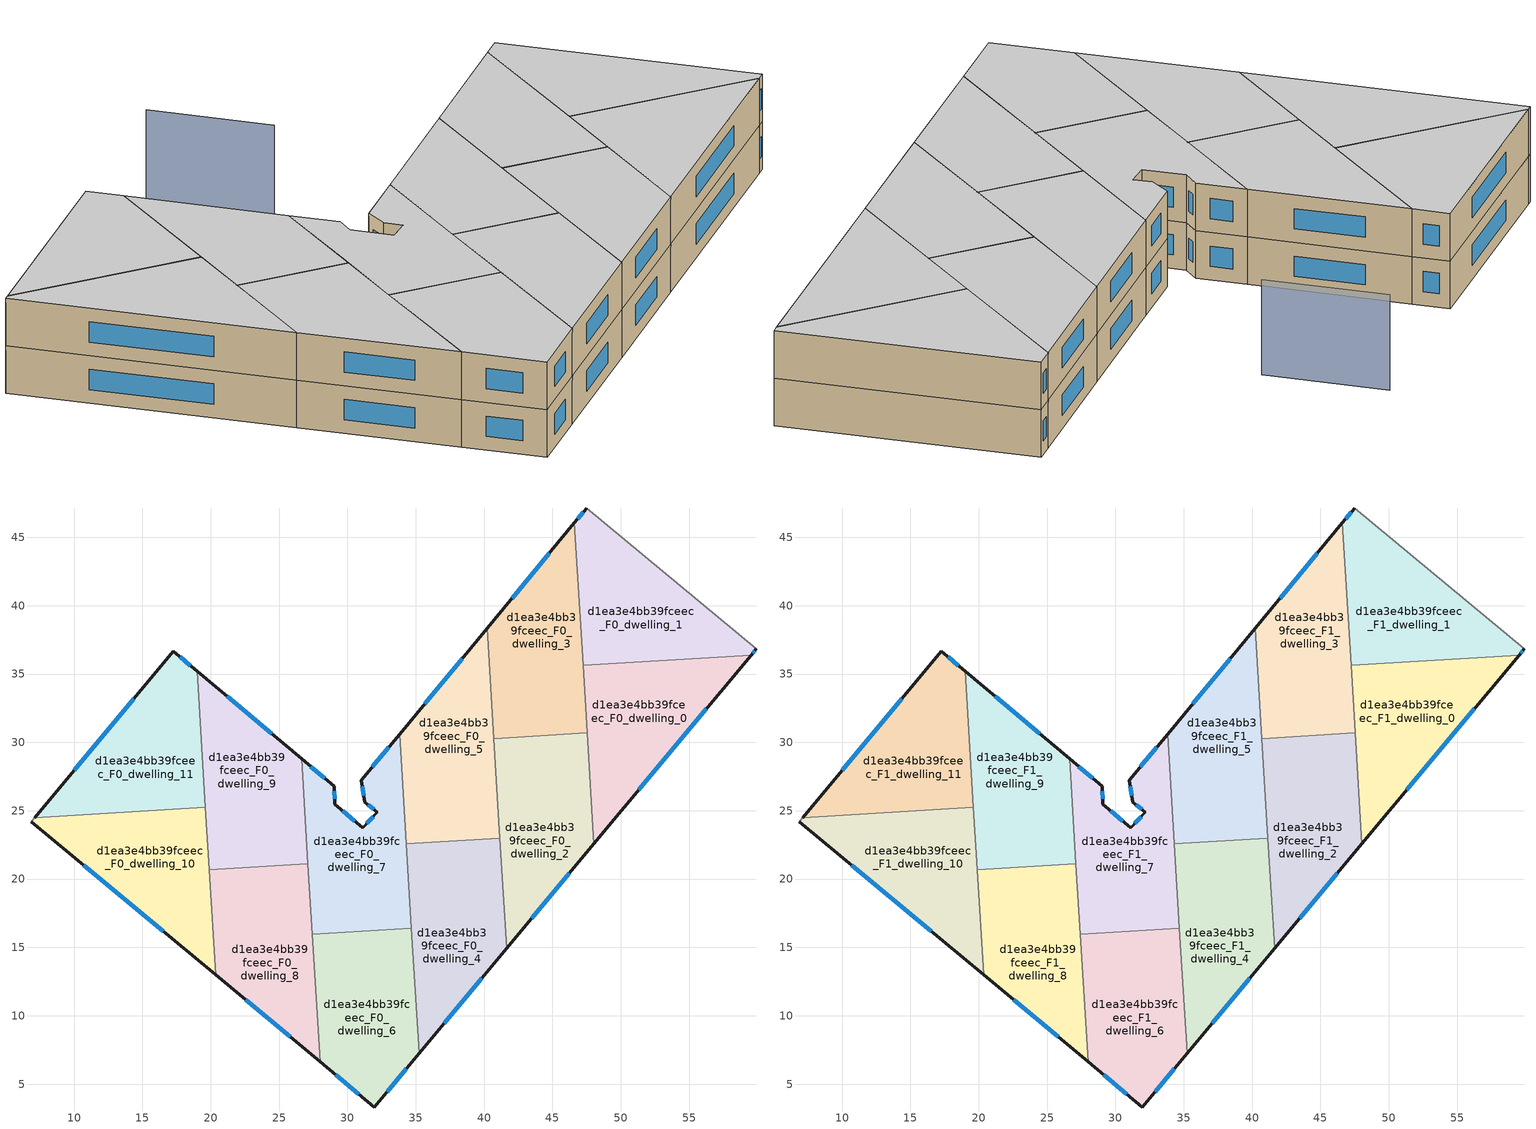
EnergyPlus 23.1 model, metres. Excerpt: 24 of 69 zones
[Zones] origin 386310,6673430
d1ea3e4bb39fceec_F0_dwelling_0
 floor ground (EU_floor_Construction): 59.53,36.39 48.04,22.6 47.25,35.64 z0
 wall outside (EU_wall_Construction): 48.04,22.6 59.53,36.39 z0:3
 wall to d1ea3e4bb39fceec_F0_dwelling_1 (EU_wall_Construction): 59.53,36.39 47.25,35.64 z0:3
 wall to d1ea3e4bb39fceec_F0_dwelling_2 (EU_wall_Construction): 47.55,30.69 48.04,22.6 z0:3
 wall to d1ea3e4bb39fceec_F0_dwelling_3 (EU_wall_Construction): 47.25,35.64 47.55,30.69 z0:3
 window (EU_Window_Construction): 51.32,26.54 56.25,32.45 z0.86:2.14
d1ea3e4bb39fceec_F0_dwelling_1
 floor ground (EU_floor_Construction): 59.91,36.84 59.53,36.39 47.25,35.64 46.61,46.06 47.52,47.15 z0
 wall outside (EU_wall_Construction): 47.52,47.15 46.61,46.06 / 59.53,36.39 59.91,36.84 z0:3
 wall adiabatic (EU_wall_Construction): 59.91,36.84 47.52,47.15 z0:3
 wall to d1ea3e4bb39fceec_F0_dwelling_3 (EU_wall_Construction): 46.61,46.06 47.25,35.64 z0:3
 window (EU_Window_Construction): 47.26,46.84 46.87,46.37 / 59.64,36.52 59.8,36.71 z0.86:2.14
d1ea3e4bb39fceec_F0_dwelling_10
 floor ground (EU_floor_Construction): 19.62,25.27 20.36,12.99 6.87,24.21 7.12,24.51 z0
 wall outside (EU_wall_Construction): 6.87,24.21 20.36,12.99 z0:3
 wall adiabatic (EU_wall_Construction): 7.12,24.51 6.87,24.21 z0:3
 wall to d1ea3e4bb39fceec_F0_dwelling_11 (EU_wall_Construction): 19.62,25.27 7.12,24.51 z0:3
 wall to d1ea3e4bb39fceec_F0_dwelling_8 (EU_wall_Construction): 20.36,12.99 19.9,20.69 z0:3
 wall to d1ea3e4bb39fceec_F0_dwelling_9 (EU_wall_Construction): 19.9,20.69 19.62,25.27 z0:3
 window (EU_Window_Construction): 10.73,21 16.51,16.19 z0.86:2.14
d1ea3e4bb39fceec_F0_dwelling_11
 floor ground (EU_floor_Construction): 19.01,35.2 19.62,25.27 7.12,24.51 17.26,36.67 z0
 wall outside (EU_wall_Construction): 19.01,35.2 17.26,36.67 7.12,24.51 z0:3
 wall to d1ea3e4bb39fceec_F0_dwelling_9 (EU_wall_Construction): 19.62,25.27 19.01,35.2 z0:3
 window (EU_Window_Construction): 14.36,33.19 10.02,27.98 / 18.51,35.62 17.76,36.25 z0.86:2.14
d1ea3e4bb39fceec_F0_dwelling_2
 floor ground (EU_floor_Construction): 47.55,30.69 48.04,22.6 41.65,14.93 40.71,30.28 z0
 wall outside (EU_wall_Construction): 41.65,14.93 48.04,22.6 z0:3
 wall to d1ea3e4bb39fceec_F0_dwelling_3 (EU_wall_Construction): 47.55,30.69 40.71,30.28 z0:3
 wall to d1ea3e4bb39fceec_F0_dwelling_4 (EU_wall_Construction): 41.16,22.99 41.65,14.93 z0:3
 wall to d1ea3e4bb39fceec_F0_dwelling_5 (EU_wall_Construction): 40.71,30.27 41.16,22.99 z0:3
 window (EU_Window_Construction): 43.47,17.12 46.21,20.41 z0.86:2.14
d1ea3e4bb39fceec_F0_dwelling_3
 floor ground (EU_floor_Construction): 46.61,46.06 47.55,30.69 40.71,30.28 40.22,38.34 z0
 wall outside (EU_wall_Construction): 46.61,46.06 40.22,38.34 z0:3
 wall to d1ea3e4bb39fceec_F0_dwelling_5 (EU_wall_Construction): 40.22,38.34 40.71,30.28 z0:3
 window (EU_Window_Construction): 44.78,43.85 42.05,40.55 z0.86:2.14
d1ea3e4bb39fceec_F0_dwelling_4
 floor ground (EU_floor_Construction): 41.16,22.99 41.65,14.93 35.24,7.25 34.31,22.57 z0
 wall outside (EU_wall_Construction): 35.24,7.25 41.65,14.93 z0:3
 wall to d1ea3e4bb39fceec_F0_dwelling_5 (EU_wall_Construction): 41.16,22.99 34.31,22.57 z0:3
 wall to d1ea3e4bb39fceec_F0_dwelling_6 (EU_wall_Construction): 34.68,16.39 35.24,7.25 z0:3
 wall to d1ea3e4bb39fceec_F0_dwelling_7 (EU_wall_Construction): 34.31,22.57 34.68,16.39 z0:3
 window (EU_Window_Construction): 37.07,9.44 39.82,12.73 z0.86:2.14
d1ea3e4bb39fceec_F0_dwelling_5
 floor ground (EU_floor_Construction): 40.22,38.34 41.16,22.99 34.31,22.57 33.82,30.61 z0
 wall outside (EU_wall_Construction): 40.22,38.34 33.82,30.61 z0:3
 wall to d1ea3e4bb39fceec_F0_dwelling_7 (EU_wall_Construction): 33.82,30.61 34.31,22.57 z0:3
 window (EU_Window_Construction): 38.39,36.13 35.65,32.82 z0.86:2.14
d1ea3e4bb39fceec_F0_dwelling_6
 floor ground (EU_floor_Construction): 34.68,16.39 35.24,7.25 31.97,3.33 28,6.63 27.43,15.95 z0
 wall outside (EU_wall_Construction): 28,6.63 31.97,3.33 35.24,7.25 z0:3
 wall to d1ea3e4bb39fceec_F0_dwelling_7 (EU_wall_Construction): 34.68,16.39 27.43,15.95 z0:3
 wall to d1ea3e4bb39fceec_F0_dwelling_8 (EU_wall_Construction): 27.43,15.95 28,6.63 z0:3
 window (EU_Window_Construction): 32.91,4.45 34.31,6.13 / 29.13,5.69 30.84,4.27 z0.86:2.14
d1ea3e4bb39fceec_F0_dwelling_7
 floor ground (EU_floor_Construction): 33.82,30.61 34.68,16.39 27.43,15.95 26.65,28.8 29.03,26.8 29.08,25.49 31.12,23.75 32.17,24.89 31.27,25.63 31.03,27.24 z0
 wall outside (EU_wall_Construction): 33.82,30.61 31.03,27.24 31.27,25.63 32.17,24.89 31.12,23.75 29.08,25.49 29.03,26.8 26.65,28.8 z0:3
 wall to d1ea3e4bb39fceec_F0_dwelling_9 (EU_wall_Construction): 26.65,28.8 27.11,21.12 z0:3
 wall to d1ea3e4bb39fceec_F0_dwelling_8 (EU_wall_Construction): 27.12,21.12 27.43,15.95 z0:3
 window (EU_Window_Construction): 31.1,26.78 31.2,26.09 / 33.02,29.65 31.83,28.2 / 28.35,27.37 27.33,28.23 / 29.07,25.86 29.05,26.42 / 30.54,24.24 29.66,24.99 / 31.87,24.57 31.42,24.07 / 31.53,25.42 31.92,25.11 z0.86:2.14
d1ea3e4bb39fceec_F0_dwelling_8
 floor ground (EU_floor_Construction): 27.11,21.12 28,6.63 20.36,12.99 19.9,20.68 z0
 wall outside (EU_wall_Construction): 20.36,12.99 28,6.63 z0:3
 wall to d1ea3e4bb39fceec_F0_dwelling_9 (EU_wall_Construction): 27.11,21.12 19.9,20.68 z0:3
 window (EU_Window_Construction): 22.55,11.17 25.82,8.45 z0.86:2.14
d1ea3e4bb39fceec_F0_dwelling_9
 floor ground (EU_floor_Construction): 26.65,28.8 27.11,21.12 19.9,20.68 19.01,35.2 z0
 wall outside (EU_wall_Construction): 26.65,28.8 19.01,35.2 z0:3
 window (EU_Window_Construction): 24.47,30.63 21.19,33.37 z0.86:2.14
d1ea3e4bb39fceec_F1_dwelling_0
 floor to d1ea3e4bb39fceec_F0_dwelling_0 (EU_floor_Construction): 59.53,36.39 48.04,22.6 47.25,35.64 z3
 wall outside (EU_wall_Construction): 48.04,22.6 59.53,36.39 z3:6
 wall to d1ea3e4bb39fceec_F1_dwelling_1 (EU_wall_Construction): 59.53,36.39 47.25,35.64 z3:6
 wall to d1ea3e4bb39fceec_F1_dwelling_2 (EU_wall_Construction): 47.55,30.69 48.04,22.6 z3:6
 wall to d1ea3e4bb39fceec_F1_dwelling_3 (EU_wall_Construction): 47.25,35.64 47.55,30.69 z3:6
 window (EU_Window_Construction): 51.32,26.54 56.25,32.45 z3.86:5.14
 ceiling to d1ea3e4bb39fceec_F2_dwelling_0 (EU_floor_Construction): 48.04,22.6 59.53,36.39 47.25,35.64 z6
d1ea3e4bb39fceec_F1_dwelling_1
 floor to d1ea3e4bb39fceec_F0_dwelling_1 (EU_floor_Construction): 59.91,36.84 59.53,36.39 47.25,35.64 46.61,46.06 47.52,47.15 z3
 wall outside (EU_wall_Construction): 47.52,47.15 46.61,46.06 / 59.53,36.39 59.91,36.84 z3:6
 wall adiabatic (EU_wall_Construction): 59.91,36.84 47.52,47.15 z3:6
 wall to d1ea3e4bb39fceec_F1_dwelling_3 (EU_wall_Construction): 46.61,46.06 47.25,35.64 z3:6
 window (EU_Window_Construction): 47.26,46.84 46.87,46.37 / 59.64,36.52 59.8,36.71 z3.86:5.14
 ceiling to d1ea3e4bb39fceec_F2_dwelling_1 (EU_floor_Construction): 59.53,36.39 59.91,36.84 47.52,47.15 46.61,46.06 47.25,35.64 z6
d1ea3e4bb39fceec_F1_dwelling_10
 floor to d1ea3e4bb39fceec_F0_dwelling_10 (EU_floor_Construction): 19.62,25.27 20.36,12.99 6.87,24.21 7.12,24.51 z3
 wall outside (EU_wall_Construction): 6.87,24.21 20.36,12.99 z3:6
 wall adiabatic (EU_wall_Construction): 7.12,24.51 6.87,24.21 z3:6
 wall to d1ea3e4bb39fceec_F1_dwelling_11 (EU_wall_Construction): 19.62,25.27 7.12,24.51 z3:6
 wall to d1ea3e4bb39fceec_F1_dwelling_8 (EU_wall_Construction): 20.36,12.99 19.9,20.69 z3:6
 wall to d1ea3e4bb39fceec_F1_dwelling_9 (EU_wall_Construction): 19.9,20.69 19.62,25.27 z3:6
 window (EU_Window_Construction): 10.73,21 16.51,16.19 z3.86:5.14
 ceiling to d1ea3e4bb39fceec_F2_dwelling_10 (EU_floor_Construction): 20.36,12.99 19.62,25.27 7.12,24.51 6.87,24.21 z6
d1ea3e4bb39fceec_F1_dwelling_11
 floor to d1ea3e4bb39fceec_F0_dwelling_11 (EU_floor_Construction): 19.01,35.2 19.62,25.27 7.12,24.51 17.26,36.67 z3
 wall outside (EU_wall_Construction): 19.01,35.2 17.26,36.67 7.12,24.51 z3:6
 wall to d1ea3e4bb39fceec_F1_dwelling_9 (EU_wall_Construction): 19.62,25.27 19.01,35.2 z3:6
 window (EU_Window_Construction): 14.36,33.19 10.02,27.98 / 18.51,35.62 17.76,36.25 z3.86:5.14
 ceiling to d1ea3e4bb39fceec_F2_dwelling_11 (EU_floor_Construction): 19.62,25.27 19.01,35.2 17.26,36.67 7.12,24.51 z6
d1ea3e4bb39fceec_F1_dwelling_2
 floor to d1ea3e4bb39fceec_F0_dwelling_2 (EU_floor_Construction): 47.55,30.69 48.04,22.6 41.65,14.93 40.71,30.28 z3
 wall outside (EU_wall_Construction): 41.65,14.93 48.04,22.6 z3:6
 wall to d1ea3e4bb39fceec_F1_dwelling_3 (EU_wall_Construction): 47.55,30.69 40.71,30.28 z3:6
 wall to d1ea3e4bb39fceec_F1_dwelling_4 (EU_wall_Construction): 41.16,22.99 41.65,14.93 z3:6
 wall to d1ea3e4bb39fceec_F1_dwelling_5 (EU_wall_Construction): 40.71,30.27 41.16,22.99 z3:6
 window (EU_Window_Construction): 43.47,17.12 46.21,20.41 z3.86:5.14
 ceiling to d1ea3e4bb39fceec_F2_dwelling_2 (EU_floor_Construction): 41.65,14.93 48.04,22.6 47.55,30.69 40.71,30.28 z6
d1ea3e4bb39fceec_F1_dwelling_3
 floor to d1ea3e4bb39fceec_F0_dwelling_3 (EU_floor_Construction): 46.61,46.06 47.55,30.69 40.71,30.28 40.22,38.34 z3
 wall outside (EU_wall_Construction): 46.61,46.06 40.22,38.34 z3:6
 wall to d1ea3e4bb39fceec_F1_dwelling_5 (EU_wall_Construction): 40.22,38.34 40.71,30.28 z3:6
 window (EU_Window_Construction): 44.78,43.85 42.05,40.55 z3.86:5.14
 ceiling to d1ea3e4bb39fceec_F2_dwelling_3 (EU_floor_Construction): 47.55,30.69 46.61,46.06 40.22,38.34 40.71,30.28 z6
d1ea3e4bb39fceec_F1_dwelling_4
 floor to d1ea3e4bb39fceec_F0_dwelling_4 (EU_floor_Construction): 41.16,22.99 41.65,14.93 35.24,7.25 34.31,22.57 z3
 wall outside (EU_wall_Construction): 35.24,7.25 41.65,14.93 z3:6
 wall to d1ea3e4bb39fceec_F1_dwelling_5 (EU_wall_Construction): 41.16,22.99 34.31,22.57 z3:6
 wall to d1ea3e4bb39fceec_F1_dwelling_6 (EU_wall_Construction): 34.68,16.39 35.24,7.25 z3:6
 wall to d1ea3e4bb39fceec_F1_dwelling_7 (EU_wall_Construction): 34.31,22.57 34.68,16.39 z3:6
 window (EU_Window_Construction): 37.07,9.44 39.82,12.73 z3.86:5.14
 ceiling to d1ea3e4bb39fceec_F2_dwelling_4 (EU_floor_Construction): 35.24,7.25 41.65,14.93 41.16,22.99 34.31,22.57 z6
d1ea3e4bb39fceec_F1_dwelling_5
 floor to d1ea3e4bb39fceec_F0_dwelling_5 (EU_floor_Construction): 40.22,38.34 41.16,22.99 34.31,22.57 33.82,30.61 z3
 wall outside (EU_wall_Construction): 40.22,38.34 33.82,30.61 z3:6
 wall to d1ea3e4bb39fceec_F1_dwelling_7 (EU_wall_Construction): 33.82,30.61 34.31,22.57 z3:6
 window (EU_Window_Construction): 38.39,36.13 35.65,32.82 z3.86:5.14
 ceiling to d1ea3e4bb39fceec_F2_dwelling_5 (EU_floor_Construction): 41.16,22.99 40.22,38.34 33.82,30.61 34.31,22.57 z6
d1ea3e4bb39fceec_F1_dwelling_6
 floor to d1ea3e4bb39fceec_F0_dwelling_6 (EU_floor_Construction): 34.68,16.39 35.24,7.25 31.97,3.33 28,6.63 27.43,15.95 z3
 wall outside (EU_wall_Construction): 28,6.63 31.97,3.33 35.24,7.25 z3:6
 wall to d1ea3e4bb39fceec_F1_dwelling_7 (EU_wall_Construction): 34.68,16.39 27.43,15.95 z3:6
 wall to d1ea3e4bb39fceec_F1_dwelling_8 (EU_wall_Construction): 27.43,15.95 28,6.63 z3:6
 window (EU_Window_Construction): 32.91,4.45 34.31,6.13 / 29.13,5.69 30.84,4.27 z3.86:5.14
 ceiling to d1ea3e4bb39fceec_F2_dwelling_6 (EU_floor_Construction): 31.97,3.33 35.24,7.25 34.68,16.39 27.43,15.95 28,6.63 z6
d1ea3e4bb39fceec_F1_dwelling_7
 floor to d1ea3e4bb39fceec_F0_dwelling_7 (EU_floor_Construction): 33.82,30.61 34.68,16.39 27.43,15.95 26.65,28.8 29.03,26.8 29.08,25.49 31.12,23.75 32.17,24.89 31.27,25.63 31.03,27.24 z3
 wall outside (EU_wall_Construction): 33.82,30.61 31.03,27.24 31.27,25.63 32.17,24.89 31.12,23.75 29.08,25.49 29.03,26.8 26.65,28.8 z3:6
 wall to d1ea3e4bb39fceec_F1_dwelling_9 (EU_wall_Construction): 26.65,28.8 27.11,21.12 z3:6
 wall to d1ea3e4bb39fceec_F1_dwelling_8 (EU_wall_Construction): 27.12,21.12 27.43,15.95 z3:6
 window (EU_Window_Construction): 31.1,26.78 31.2,26.09 / 33.02,29.65 31.83,28.2 / 28.35,27.37 27.33,28.23 / 29.07,25.86 29.05,26.42 / 30.54,24.24 29.66,24.99 / 31.87,24.57 31.42,24.07 / 31.53,25.42 31.92,25.11 z3.86:5.14
 ceiling to d1ea3e4bb39fceec_F2_dwelling_7 (EU_floor_Construction): 34.68,16.39 33.82,30.61 31.03,27.24 31.27,25.63 32.17,24.89 31.12,23.75 29.08,25.49 29.03,26.8 26.65,28.8 27.43,15.95 z6
d1ea3e4bb39fceec_F1_dwelling_8
 floor to d1ea3e4bb39fceec_F0_dwelling_8 (EU_floor_Construction): 27.11,21.12 28,6.63 20.36,12.99 19.9,20.68 z3
 wall outside (EU_wall_Construction): 20.36,12.99 28,6.63 z3:6
 wall to d1ea3e4bb39fceec_F1_dwelling_9 (EU_wall_Construction): 27.11,21.12 19.9,20.68 z3:6
 window (EU_Window_Construction): 22.55,11.17 25.82,8.45 z3.86:5.14
 ceiling to d1ea3e4bb39fceec_F2_dwelling_8 (EU_floor_Construction): 28,6.63 27.11,21.12 19.9,20.68 20.36,12.99 z6
d1ea3e4bb39fceec_F1_dwelling_9
 floor to d1ea3e4bb39fceec_F0_dwelling_9 (EU_floor_Construction): 26.65,28.8 27.11,21.12 19.9,20.68 19.01,35.2 z3
 wall outside (EU_wall_Construction): 26.65,28.8 19.01,35.2 z3:6
 window (EU_Window_Construction): 24.47,30.63 21.19,33.37 z3.86:5.14
 ceiling to d1ea3e4bb39fceec_F2_dwelling_9 (EU_floor_Construction): 27.11,21.12 26.65,28.8 19.01,35.2 19.9,20.68 z6
shading: 31.09,41.2 25.15,46.14 z0:6
[Building]
EU S2 Campaign: North Axis=0; Terrain=City; Solar Distribution=FullExterior
[Site:Location]
Helsinki-Vantaa.AP: Latitude=60.317; Longitude=24.963; Time Zone=2; Elevation=54.6
[SizingPeriod:WeatherFileDays]
AnnualSizingPeriod: Begin Month=1; Begin Day of Month=1; End Month=12; End Day of Month=31; Day of Week for Start Day=Monday; Use Weather File Daylight Saving Period=No; Use Weather File Rain and Snow Indicators=No
[MATERIAL]
EU_InternalMass_Material: Roughness=MediumRough; Thickness=0.1; Conductivity=1; Density=1800; Specific Heat=900; Thermal Absorptance=0.9; Solar Absorptance=0.7; Visible Absorptance=0.7
[MATERIAL:NOMASS] Roughness=MediumRough; Thermal Absorptance=0.9; Solar Absorptance=0.7; Visible Absorptance=0.7
Name | Thermal Resistance
EU_wall_NoMass | 1.10183
EU_floor_NoMass | 1.70606
[WINDOWMATERIAL:SIMPLEGLAZINGSYSTEM]
EU_Window_SimpleGlazing: UFactor=3.11035; Solar Heat Gain Coefficient=0.8; Visible Transmittance=0.8
[CONSTRUCTION]
EU_wall_Construction: EU_wall_NoMass
EU_floor_Construction: EU_floor_NoMass
EU_Window_Construction: EU_Window_SimpleGlazing
EU_InternalMass_Construction: EU_InternalMass_Material
[ZONE] Type=1; Multiplier=1; Ceiling Height=autocalculate; Floor Area=autocalculate; Part of Total Floor Area=Yes
Name | Volume
d1ea3e4bb39fceec_F0_dwelling_0; d1ea3e4bb39fceec_F1_dwelling_0 | 241.17
d1ea3e4bb39fceec_F0_dwelling_1; d1ea3e4bb39fceec_F1_dwelling_1; d1ea3e4bb39fceec_F0_dwelling_2; d1ea3e4bb39fceec_F1_dwelling_2 | 241.185
d1ea3e4bb39fceec_F0_dwelling_10; d1ea3e4bb39fceec_F1_dwelling_10 | 241.181
d1ea3e4bb39fceec_F0_dwelling_11; d1ea3e4bb39fceec_F1_dwelling_11 | 241.184
d1ea3e4bb39fceec_F0_dwelling_3; d1ea3e4bb39fceec_F1_dwelling_3 | 241.191
d1ea3e4bb39fceec_F0_dwelling_4; d1ea3e4bb39fceec_F1_dwelling_4 | 241.18
d1ea3e4bb39fceec_F0_dwelling_5; d1ea3e4bb39fceec_F1_dwelling_5 | 241.161
d1ea3e4bb39fceec_F0_dwelling_6; d1ea3e4bb39fceec_F1_dwelling_6; d1ea3e4bb39fceec_F0_dwelling_9; d1ea3e4bb39fceec_F1_dwelling_9 | 241.182
d1ea3e4bb39fceec_F0_dwelling_7; d1ea3e4bb39fceec_F1_dwelling_7 | 241.168
d1ea3e4bb39fceec_F0_dwelling_8; d1ea3e4bb39fceec_F1_dwelling_8 | 241.213
[INTERNALMASS] Construction=EU_InternalMass_Construction
Name | Zone or ZoneList | Surface Area
d1ea3e4bb39fceec_F0_dwelling_0_EU_InternalMass | d1ea3e4bb39fceec_F0_dwelling_0 | 80.3902
d1ea3e4bb39fceec_F0_dwelling_1_EU_InternalMass | d1ea3e4bb39fceec_F0_dwelling_1 | 80.3946
d1ea3e4bb39fceec_F0_dwelling_2_EU_InternalMass | d1ea3e4bb39fceec_F0_dwelling_2 | 80.3954
d1ea3e4bb39fceec_F0_dwelling_3_EU_InternalMass | d1ea3e4bb39fceec_F0_dwelling_3 | 80.397
d1ea3e4bb39fceec_F0_dwelling_4_EU_InternalMass | d1ea3e4bb39fceec_F0_dwelling_4 | 80.3932
d1ea3e4bb39fceec_F0_dwelling_5_EU_InternalMass | d1ea3e4bb39fceec_F0_dwelling_5 | 80.3871
d1ea3e4bb39fceec_F0_dwelling_6_EU_InternalMass | d1ea3e4bb39fceec_F0_dwelling_6 | 80.3937
d1ea3e4bb39fceec_F0_dwelling_7_EU_InternalMass | d1ea3e4bb39fceec_F0_dwelling_7 | 80.3896
d1ea3e4bb39fceec_F0_dwelling_8_EU_InternalMass | d1ea3e4bb39fceec_F0_dwelling_8 | 80.4043
d1ea3e4bb39fceec_F0_dwelling_9_EU_InternalMass | d1ea3e4bb39fceec_F0_dwelling_9 | 80.3945
d1ea3e4bb39fceec_F0_dwelling_10_EU_InternalMass | d1ea3e4bb39fceec_F0_dwelling_10 | 80.3934
d1ea3e4bb39fceec_F0_dwelling_11_EU_InternalMass | d1ea3e4bb39fceec_F0_dwelling_11 | 80.3943
d1ea3e4bb39fceec_F1_dwelling_0_EU_InternalMass | d1ea3e4bb39fceec_F1_dwelling_0 | 80.3902
d1ea3e4bb39fceec_F1_dwelling_1_EU_InternalMass | d1ea3e4bb39fceec_F1_dwelling_1 | 80.3946
d1ea3e4bb39fceec_F1_dwelling_2_EU_InternalMass | d1ea3e4bb39fceec_F1_dwelling_2 | 80.3954
d1ea3e4bb39fceec_F1_dwelling_3_EU_InternalMass | d1ea3e4bb39fceec_F1_dwelling_3 | 80.397
d1ea3e4bb39fceec_F1_dwelling_4_EU_InternalMass | d1ea3e4bb39fceec_F1_dwelling_4 | 80.3932
d1ea3e4bb39fceec_F1_dwelling_5_EU_InternalMass | d1ea3e4bb39fceec_F1_dwelling_5 | 80.3871
d1ea3e4bb39fceec_F1_dwelling_6_EU_InternalMass | d1ea3e4bb39fceec_F1_dwelling_6 | 80.3937
d1ea3e4bb39fceec_F1_dwelling_7_EU_InternalMass | d1ea3e4bb39fceec_F1_dwelling_7 | 80.3896
d1ea3e4bb39fceec_F1_dwelling_8_EU_InternalMass | d1ea3e4bb39fceec_F1_dwelling_8 | 80.4043
d1ea3e4bb39fceec_F1_dwelling_9_EU_InternalMass | d1ea3e4bb39fceec_F1_dwelling_9 | 80.3945
d1ea3e4bb39fceec_F1_dwelling_10_EU_InternalMass | d1ea3e4bb39fceec_F1_dwelling_10 | 80.3934
d1ea3e4bb39fceec_F1_dwelling_11_EU_InternalMass | d1ea3e4bb39fceec_F1_dwelling_11 | 80.3943
[OTHEREQUIPMENT] Fuel Type=Electricity; Design Level Calculation Method=Watts/Area; Power per Zone Floor Area=1; Fraction Latent=0; Fraction Radiant=0; Fraction Lost=0; Carbon Dioxide Generation Rate=0; EndUse Subcategory=EU_Step8_InternalGains
Name | Zone or ZoneList or Space or SpaceList | Schedule
EU_Step8_InternalGain_d1ea3e4bb39fceec_F0_dwelling_0_f000 | d1ea3e4bb39fceec_F0_dwelling_0 | EU_Step8_GainSchedule_d1ea3e4bb39fceec_F0_dwelling_0_f000
EU_Step8_InternalGain_d1ea3e4bb39fceec_F0_dwelling_1_f000 | d1ea3e4bb39fceec_F0_dwelling_1 | EU_Step8_GainSchedule_d1ea3e4bb39fceec_F0_dwelling_1_f000
EU_Step8_InternalGain_d1ea3e4bb39fceec_F0_dwelling_2_f000 | d1ea3e4bb39fceec_F0_dwelling_2 | EU_Step8_GainSchedule_d1ea3e4bb39fceec_F0_dwelling_2_f000
EU_Step8_InternalGain_d1ea3e4bb39fceec_F0_dwelling_3_f000 | d1ea3e4bb39fceec_F0_dwelling_3 | EU_Step8_GainSchedule_d1ea3e4bb39fceec_F0_dwelling_3_f000
EU_Step8_InternalGain_d1ea3e4bb39fceec_F0_dwelling_4_f000 | d1ea3e4bb39fceec_F0_dwelling_4 | EU_Step8_GainSchedule_d1ea3e4bb39fceec_F0_dwelling_4_f000
EU_Step8_InternalGain_d1ea3e4bb39fceec_F0_dwelling_5_f000 | d1ea3e4bb39fceec_F0_dwelling_5 | EU_Step8_GainSchedule_d1ea3e4bb39fceec_F0_dwelling_5_f000
EU_Step8_InternalGain_d1ea3e4bb39fceec_F0_dwelling_6_f000 | d1ea3e4bb39fceec_F0_dwelling_6 | EU_Step8_GainSchedule_d1ea3e4bb39fceec_F0_dwelling_6_f000
EU_Step8_InternalGain_d1ea3e4bb39fceec_F0_dwelling_7_f000 | d1ea3e4bb39fceec_F0_dwelling_7 | EU_Step8_GainSchedule_d1ea3e4bb39fceec_F0_dwelling_7_f000
EU_Step8_InternalGain_d1ea3e4bb39fceec_F0_dwelling_8_f000 | d1ea3e4bb39fceec_F0_dwelling_8 | EU_Step8_GainSchedule_d1ea3e4bb39fceec_F0_dwelling_8_f000
EU_Step8_InternalGain_d1ea3e4bb39fceec_F0_dwelling_9_f000 | d1ea3e4bb39fceec_F0_dwelling_9 | EU_Step8_GainSchedule_d1ea3e4bb39fceec_F0_dwelling_9_f000
EU_Step8_InternalGain_d1ea3e4bb39fceec_F0_dwelling_10_f000 | d1ea3e4bb39fceec_F0_dwelling_10 | EU_Step8_GainSchedule_d1ea3e4bb39fceec_F0_dwelling_10_f000
EU_Step8_InternalGain_d1ea3e4bb39fceec_F0_dwelling_11_f000 | d1ea3e4bb39fceec_F0_dwelling_11 | EU_Step8_GainSchedule_d1ea3e4bb39fceec_F0_dwelling_11_f000
EU_Step8_InternalGain_d1ea3e4bb39fceec_F1_dwelling_0_f000 | d1ea3e4bb39fceec_F1_dwelling_0 | EU_Step8_GainSchedule_d1ea3e4bb39fceec_F1_dwelling_0_f000
EU_Step8_InternalGain_d1ea3e4bb39fceec_F1_dwelling_1_f000 | d1ea3e4bb39fceec_F1_dwelling_1 | EU_Step8_GainSchedule_d1ea3e4bb39fceec_F1_dwelling_1_f000
EU_Step8_InternalGain_d1ea3e4bb39fceec_F1_dwelling_2_f000 | d1ea3e4bb39fceec_F1_dwelling_2 | EU_Step8_GainSchedule_d1ea3e4bb39fceec_F1_dwelling_2_f000
EU_Step8_InternalGain_d1ea3e4bb39fceec_F1_dwelling_3_f000 | d1ea3e4bb39fceec_F1_dwelling_3 | EU_Step8_GainSchedule_d1ea3e4bb39fceec_F1_dwelling_3_f000
EU_Step8_InternalGain_d1ea3e4bb39fceec_F1_dwelling_4_f000 | d1ea3e4bb39fceec_F1_dwelling_4 | EU_Step8_GainSchedule_d1ea3e4bb39fceec_F1_dwelling_4_f000
EU_Step8_InternalGain_d1ea3e4bb39fceec_F1_dwelling_5_f000 | d1ea3e4bb39fceec_F1_dwelling_5 | EU_Step8_GainSchedule_d1ea3e4bb39fceec_F1_dwelling_5_f000
EU_Step8_InternalGain_d1ea3e4bb39fceec_F1_dwelling_6_f000 | d1ea3e4bb39fceec_F1_dwelling_6 | EU_Step8_GainSchedule_d1ea3e4bb39fceec_F1_dwelling_6_f000
EU_Step8_InternalGain_d1ea3e4bb39fceec_F1_dwelling_7_f000 | d1ea3e4bb39fceec_F1_dwelling_7 | EU_Step8_GainSchedule_d1ea3e4bb39fceec_F1_dwelling_7_f000
EU_Step8_InternalGain_d1ea3e4bb39fceec_F1_dwelling_8_f000 | d1ea3e4bb39fceec_F1_dwelling_8 | EU_Step8_GainSchedule_d1ea3e4bb39fceec_F1_dwelling_8_f000
EU_Step8_InternalGain_d1ea3e4bb39fceec_F1_dwelling_9_f000 | d1ea3e4bb39fceec_F1_dwelling_9 | EU_Step8_GainSchedule_d1ea3e4bb39fceec_F1_dwelling_9_f000
EU_Step8_InternalGain_d1ea3e4bb39fceec_F1_dwelling_10_f000 | d1ea3e4bb39fceec_F1_dwelling_10 | EU_Step8_GainSchedule_d1ea3e4bb39fceec_F1_dwelling_10_f000
EU_Step8_InternalGain_d1ea3e4bb39fceec_F1_dwelling_11_f000 | d1ea3e4bb39fceec_F1_dwelling_11 | EU_Step8_GainSchedule_d1ea3e4bb39fceec_F1_dwelling_11_f000
[ZONEVENTILATION:DESIGNFLOWRATE] Schedule=EU_AlwaysOn; Design Flow Rate Calculation Method=AirChanges/Hour; Air Changes per Hour=0.756316; Ventilation Type=Natural; Fan Pressure Rise=0; Fan Total Efficiency=1; Constant Term Coefficient=1; Temperature Term Coefficient=0; Velocity Term Coefficient=0; Velocity Squared Term Coefficient=0; Minimum Indoor Temperature=-100; Maximum Indoor Temperature=100; Delta Temperature=-100; Minimum Outdoor Temperature=-100; Maximum Outdoor Temperature=100; Maximum Wind Speed=40
Name | Zone or ZoneList or Space or SpaceList
EU_ConstantAir_d1ea3e4bb39fceec_F0_dwelling_0 | d1ea3e4bb39fceec_F0_dwelling_0
EU_ConstantAir_d1ea3e4bb39fceec_F0_dwelling_1 | d1ea3e4bb39fceec_F0_dwelling_1
EU_ConstantAir_d1ea3e4bb39fceec_F0_dwelling_2 | d1ea3e4bb39fceec_F0_dwelling_2
EU_ConstantAir_d1ea3e4bb39fceec_F0_dwelling_3 | d1ea3e4bb39fceec_F0_dwelling_3
EU_ConstantAir_d1ea3e4bb39fceec_F0_dwelling_4 | d1ea3e4bb39fceec_F0_dwelling_4
EU_ConstantAir_d1ea3e4bb39fceec_F0_dwelling_5 | d1ea3e4bb39fceec_F0_dwelling_5
EU_ConstantAir_d1ea3e4bb39fceec_F0_dwelling_6 | d1ea3e4bb39fceec_F0_dwelling_6
EU_ConstantAir_d1ea3e4bb39fceec_F0_dwelling_7 | d1ea3e4bb39fceec_F0_dwelling_7
EU_ConstantAir_d1ea3e4bb39fceec_F0_dwelling_8 | d1ea3e4bb39fceec_F0_dwelling_8
EU_ConstantAir_d1ea3e4bb39fceec_F0_dwelling_9 | d1ea3e4bb39fceec_F0_dwelling_9
EU_ConstantAir_d1ea3e4bb39fceec_F0_dwelling_10 | d1ea3e4bb39fceec_F0_dwelling_10
EU_ConstantAir_d1ea3e4bb39fceec_F0_dwelling_11 | d1ea3e4bb39fceec_F0_dwelling_11
EU_ConstantAir_d1ea3e4bb39fceec_F1_dwelling_0 | d1ea3e4bb39fceec_F1_dwelling_0
EU_ConstantAir_d1ea3e4bb39fceec_F1_dwelling_1 | d1ea3e4bb39fceec_F1_dwelling_1
EU_ConstantAir_d1ea3e4bb39fceec_F1_dwelling_2 | d1ea3e4bb39fceec_F1_dwelling_2
EU_ConstantAir_d1ea3e4bb39fceec_F1_dwelling_3 | d1ea3e4bb39fceec_F1_dwelling_3
EU_ConstantAir_d1ea3e4bb39fceec_F1_dwelling_4 | d1ea3e4bb39fceec_F1_dwelling_4
EU_ConstantAir_d1ea3e4bb39fceec_F1_dwelling_5 | d1ea3e4bb39fceec_F1_dwelling_5
EU_ConstantAir_d1ea3e4bb39fceec_F1_dwelling_6 | d1ea3e4bb39fceec_F1_dwelling_6
EU_ConstantAir_d1ea3e4bb39fceec_F1_dwelling_7 | d1ea3e4bb39fceec_F1_dwelling_7
EU_ConstantAir_d1ea3e4bb39fceec_F1_dwelling_8 | d1ea3e4bb39fceec_F1_dwelling_8
EU_ConstantAir_d1ea3e4bb39fceec_F1_dwelling_9 | d1ea3e4bb39fceec_F1_dwelling_9
EU_ConstantAir_d1ea3e4bb39fceec_F1_dwelling_10 | d1ea3e4bb39fceec_F1_dwelling_10
EU_ConstantAir_d1ea3e4bb39fceec_F1_dwelling_11 | d1ea3e4bb39fceec_F1_dwelling_11
[HVACTEMPLATE:THERMOSTAT] Constant Heating Setpoint=20; Constant Cooling Setpoint=50
EU_HeatOnly_d1ea3e4bb39fceec_F0_dwelling_0; EU_HeatOnly_d1ea3e4bb39fceec_F0_dwelling_1; EU_HeatOnly_d1ea3e4bb39fceec_F0_dwelling_2; EU_HeatOnly_d1ea3e4bb39fceec_F0_dwelling_3; EU_HeatOnly_d1ea3e4bb39fceec_F0_dwelling_4; EU_HeatOnly_d1ea3e4bb39fceec_F0_dwelling_5; EU_HeatOnly_d1ea3e4bb39fceec_F0_dwelling_6; EU_HeatOnly_d1ea3e4bb39fceec_F0_dwelling_7; EU_HeatOnly_d1ea3e4bb39fceec_F0_dwelling_8; EU_HeatOnly_d1ea3e4bb39fceec_F0_dwelling_9; EU_HeatOnly_d1ea3e4bb39fceec_F0_dwelling_10; EU_HeatOnly_d1ea3e4bb39fceec_F0_dwelling_11; EU_HeatOnly_d1ea3e4bb39fceec_F1_dwelling_0; EU_HeatOnly_d1ea3e4bb39fceec_F1_dwelling_1; EU_HeatOnly_d1ea3e4bb39fceec_F1_dwelling_2; EU_HeatOnly_d1ea3e4bb39fceec_F1_dwelling_3; EU_HeatOnly_d1ea3e4bb39fceec_F1_dwelling_4; EU_HeatOnly_d1ea3e4bb39fceec_F1_dwelling_5; EU_HeatOnly_d1ea3e4bb39fceec_F1_dwelling_6; EU_HeatOnly_d1ea3e4bb39fceec_F1_dwelling_7; EU_HeatOnly_d1ea3e4bb39fceec_F1_dwelling_8; EU_HeatOnly_d1ea3e4bb39fceec_F1_dwelling_9; EU_HeatOnly_d1ea3e4bb39fceec_F1_dwelling_10; EU_HeatOnly_d1ea3e4bb39fceec_F1_dwelling_11; EU_HeatOnly_d1ea3e4bb39fceec_F2_dwelling_0; EU_HeatOnly_d1ea3e4bb39fceec_F2_dwelling_1; EU_HeatOnly_d1ea3e4bb39fceec_F2_dwelling_2; EU_HeatOnly_d1ea3e4bb39fceec_F2_dwelling_3; EU_HeatOnly_d1ea3e4bb39fceec_F2_dwelling_4; EU_HeatOnly_d1ea3e4bb39fceec_F2_dwelling_5; EU_HeatOnly_d1ea3e4bb39fceec_F2_dwelling_6; EU_HeatOnly_d1ea3e4bb39fceec_F2_dwelling_7; EU_HeatOnly_d1ea3e4bb39fceec_F2_dwelling_8; EU_HeatOnly_d1ea3e4bb39fceec_F2_dwelling_9; EU_HeatOnly_d1ea3e4bb39fceec_F2_dwelling_10; EU_HeatOnly_d1ea3e4bb39fceec_F2_dwelling_11; EU_HeatOnly_d1ea3e4bb39fceec_F3_dwelling_0; EU_HeatOnly_d1ea3e4bb39fceec_F3_dwelling_1; EU_HeatOnly_d1ea3e4bb39fceec_F3_dwelling_2; EU_HeatOnly_d1ea3e4bb39fceec_F3_dwelling_3; EU_HeatOnly_d1ea3e4bb39fceec_F3_dwelling_4; EU_HeatOnly_d1ea3e4bb39fceec_F3_dwelling_5; EU_HeatOnly_d1ea3e4bb39fceec_F3_dwelling_6; EU_HeatOnly_d1ea3e4bb39fceec_F3_dwelling_7; EU_HeatOnly_d1ea3e4bb39fceec_F3_dwelling_8; EU_HeatOnly_d1ea3e4bb39fceec_F3_dwelling_9; EU_HeatOnly_d1ea3e4bb39fceec_F3_dwelling_10; EU_HeatOnly_d1ea3e4bb39fceec_F4_dwelling_0; EU_HeatOnly_d1ea3e4bb39fceec_F4_dwelling_1; EU_HeatOnly_d1ea3e4bb39fceec_F4_dwelling_2; EU_HeatOnly_d1ea3e4bb39fceec_F4_dwelling_3; EU_HeatOnly_d1ea3e4bb39fceec_F4_dwelling_4; EU_HeatOnly_d1ea3e4bb39fceec_F4_dwelling_5; EU_HeatOnly_d1ea3e4bb39fceec_F4_dwelling_6; EU_HeatOnly_d1ea3e4bb39fceec_F4_dwelling_7; EU_HeatOnly_d1ea3e4bb39fceec_F4_dwelling_8; EU_HeatOnly_d1ea3e4bb39fceec_F4_dwelling_9; EU_HeatOnly_d1ea3e4bb39fceec_F4_dwelling_10; EU_HeatOnly_d1ea3e4bb39fceec_F5_dwelling_0; EU_HeatOnly_d1ea3e4bb39fceec_F5_dwelling_1; EU_HeatOnly_d1ea3e4bb39fceec_F5_dwelling_2; EU_HeatOnly_d1ea3e4bb39fceec_F5_dwelling_3; EU_HeatOnly_d1ea3e4bb39fceec_F5_dwelling_4; EU_HeatOnly_d1ea3e4bb39fceec_F5_dwelling_5; EU_HeatOnly_d1ea3e4bb39fceec_F5_dwelling_6; EU_HeatOnly_d1ea3e4bb39fceec_F5_dwelling_7; EU_HeatOnly_d1ea3e4bb39fceec_F5_dwelling_8; EU_HeatOnly_d1ea3e4bb39fceec_F5_dwelling_9; EU_HeatOnly_d1ea3e4bb39fceec_F5_dwelling_10
[HVACTEMPLATE:ZONE:IDEALLOADSAIRSYSTEM] System Availability Schedule=EU_AlwaysOn; Maximum Heating Supply Air Temperature=50; Minimum Cooling Supply Air Temperature=13; Maximum Heating Supply Air Humidity Ratio=0.0156; Minimum Cooling Supply Air Humidity Ratio=0.0077; Heating Limit=NoLimit; Cooling Limit=NoLimit; Heating Availability Schedule=EU_AlwaysOn; Cooling Availability Schedule=EU_CoolingOff; Dehumidification Control Type=ConstantSensibleHeatRatio; Cooling Sensible Heat Ratio=0.7; Dehumidification Setpoint=60; Humidification Control Type=None; Humidification Setpoint=30; Outdoor Air Method=None; Outdoor Air Flow Rate per Person=0.00944; Outdoor Air Flow Rate per Zone Floor Area=0; Outdoor Air Flow Rate per Zone=0; Demand Controlled Ventilation Type=None; Outdoor Air Economizer Type=NoEconomizer; Heat Recovery Type=None; Sensible Heat Recovery Effectiveness=0.7; Latent Heat Recovery Effectiveness=0.65
Name | Template Thermostat
d1ea3e4bb39fceec_F0_dwelling_0 | EU_HeatOnly_d1ea3e4bb39fceec_F0_dwelling_0
d1ea3e4bb39fceec_F0_dwelling_1 | EU_HeatOnly_d1ea3e4bb39fceec_F0_dwelling_1
d1ea3e4bb39fceec_F0_dwelling_2 | EU_HeatOnly_d1ea3e4bb39fceec_F0_dwelling_2
d1ea3e4bb39fceec_F0_dwelling_3 | EU_HeatOnly_d1ea3e4bb39fceec_F0_dwelling_3
d1ea3e4bb39fceec_F0_dwelling_4 | EU_HeatOnly_d1ea3e4bb39fceec_F0_dwelling_4
d1ea3e4bb39fceec_F0_dwelling_5 | EU_HeatOnly_d1ea3e4bb39fceec_F0_dwelling_5
d1ea3e4bb39fceec_F0_dwelling_6 | EU_HeatOnly_d1ea3e4bb39fceec_F0_dwelling_6
d1ea3e4bb39fceec_F0_dwelling_7 | EU_HeatOnly_d1ea3e4bb39fceec_F0_dwelling_7
d1ea3e4bb39fceec_F0_dwelling_8 | EU_HeatOnly_d1ea3e4bb39fceec_F0_dwelling_8
d1ea3e4bb39fceec_F0_dwelling_9 | EU_HeatOnly_d1ea3e4bb39fceec_F0_dwelling_9
d1ea3e4bb39fceec_F0_dwelling_10 | EU_HeatOnly_d1ea3e4bb39fceec_F0_dwelling_10
d1ea3e4bb39fceec_F0_dwelling_11 | EU_HeatOnly_d1ea3e4bb39fceec_F0_dwelling_11
d1ea3e4bb39fceec_F1_dwelling_0 | EU_HeatOnly_d1ea3e4bb39fceec_F1_dwelling_0
d1ea3e4bb39fceec_F1_dwelling_1 | EU_HeatOnly_d1ea3e4bb39fceec_F1_dwelling_1
d1ea3e4bb39fceec_F1_dwelling_2 | EU_HeatOnly_d1ea3e4bb39fceec_F1_dwelling_2
d1ea3e4bb39fceec_F1_dwelling_3 | EU_HeatOnly_d1ea3e4bb39fceec_F1_dwelling_3
d1ea3e4bb39fceec_F1_dwelling_4 | EU_HeatOnly_d1ea3e4bb39fceec_F1_dwelling_4
d1ea3e4bb39fceec_F1_dwelling_5 | EU_HeatOnly_d1ea3e4bb39fceec_F1_dwelling_5
d1ea3e4bb39fceec_F1_dwelling_6 | EU_HeatOnly_d1ea3e4bb39fceec_F1_dwelling_6
d1ea3e4bb39fceec_F1_dwelling_7 | EU_HeatOnly_d1ea3e4bb39fceec_F1_dwelling_7
d1ea3e4bb39fceec_F1_dwelling_8 | EU_HeatOnly_d1ea3e4bb39fceec_F1_dwelling_8
d1ea3e4bb39fceec_F1_dwelling_9 | EU_HeatOnly_d1ea3e4bb39fceec_F1_dwelling_9
d1ea3e4bb39fceec_F1_dwelling_10 | EU_HeatOnly_d1ea3e4bb39fceec_F1_dwelling_10
d1ea3e4bb39fceec_F1_dwelling_11 | EU_HeatOnly_d1ea3e4bb39fceec_F1_dwelling_11
[SIZING:ZONE] Zone Cooling Design Supply Air Temperature Input Method=SupplyAirTemperature; Zone Cooling Design Supply Air Temperature=13; Zone Heating Design Supply Air Temperature Input Method=SupplyAirTemperature; Zone Heating Design Supply Air Temperature=50; Zone Cooling Design Supply Air Humidity Ratio=0.008; Zone Heating Design Supply Air Humidity Ratio=0.008; Cooling Design Air Flow Method=DesignDay; Cooling Design Air Flow Rate=0; Cooling Minimum Air Flow per Zone Floor Area=0.000762; Cooling Minimum Air Flow=0; Cooling Minimum Air Flow Fraction=0.2; Heating Design Air Flow Method=DesignDay; Heating Design Air Flow Rate=0; Heating Maximum Air Flow per Zone Floor Area=0.002032; Heating Maximum Air Flow=0.141576; Heating Maximum Air Flow Fraction=0.3; Account for Dedicated Outdoor Air System=No; Dedicated Outdoor Air System Control Strategy=NeutralSupplyAir; Dedicated Outdoor Air Low Setpoint Temperature for Design=autosize; Dedicated Outdoor Air High Setpoint Temperature for Design=autosize; Zone Load Sizing Method=Sensible Load Only No Latent Load; Zone Latent Cooling Design Supply Air Humidity Ratio Input Method=HumidityRatioDifference; Zone Cooling Design Supply Air Humidity Ratio Difference=0.005; Zone Latent Heating Design Supply Air Humidity Ratio Input Method=HumidityRatioDifference; Zone Humidification Design Supply Air Humidity Ratio Difference=0.005
d1ea3e4bb39fceec_F0_dwelling_0; d1ea3e4bb39fceec_F0_dwelling_1; d1ea3e4bb39fceec_F0_dwelling_2; d1ea3e4bb39fceec_F0_dwelling_3; d1ea3e4bb39fceec_F0_dwelling_4; d1ea3e4bb39fceec_F0_dwelling_5; d1ea3e4bb39fceec_F0_dwelling_6; d1ea3e4bb39fceec_F0_dwelling_7; d1ea3e4bb39fceec_F0_dwelling_8; d1ea3e4bb39fceec_F0_dwelling_9; d1ea3e4bb39fceec_F0_dwelling_10; d1ea3e4bb39fceec_F0_dwelling_11; d1ea3e4bb39fceec_F1_dwelling_0; d1ea3e4bb39fceec_F1_dwelling_1; d1ea3e4bb39fceec_F1_dwelling_2; d1ea3e4bb39fceec_F1_dwelling_3; d1ea3e4bb39fceec_F1_dwelling_4; d1ea3e4bb39fceec_F1_dwelling_5; d1ea3e4bb39fceec_F1_dwelling_6; d1ea3e4bb39fceec_F1_dwelling_7; d1ea3e4bb39fceec_F1_dwelling_8; d1ea3e4bb39fceec_F1_dwelling_9; d1ea3e4bb39fceec_F1_dwelling_10; d1ea3e4bb39fceec_F1_dwelling_11
[SCHEDULE:CONSTANT]
Name | Hourly Value
EU_AlwaysOn | 1
EU_CoolingOff | 0
[SCHEDULE:FILE] Column Number=1; Rows to Skip at Top=0; Number of Hours of Data=8760; Column Separator=Comma; Interpolate to Timestep=No; Minutes per Item=60; Adjust Schedule for Daylight Savings=Yes
Name | File
EU_Step8_GainSchedule_d1ea3e4bb39fceec_F0_dwelling_0_f000 | ../../schedules/d1ea3e4bb39fceec/d1ea3e4bb39fceec_F0_dwelling_0_f000_gain.csv
EU_Step8_GainSchedule_d1ea3e4bb39fceec_F0_dwelling_1_f000 | ../../schedules/d1ea3e4bb39fceec/d1ea3e4bb39fceec_F0_dwelling_1_f000_gain.csv
EU_Step8_GainSchedule_d1ea3e4bb39fceec_F0_dwelling_2_f000 | ../../schedules/d1ea3e4bb39fceec/d1ea3e4bb39fceec_F0_dwelling_2_f000_gain.csv
EU_Step8_GainSchedule_d1ea3e4bb39fceec_F0_dwelling_3_f000 | ../../schedules/d1ea3e4bb39fceec/d1ea3e4bb39fceec_F0_dwelling_3_f000_gain.csv
EU_Step8_GainSchedule_d1ea3e4bb39fceec_F0_dwelling_4_f000 | ../../schedules/d1ea3e4bb39fceec/d1ea3e4bb39fceec_F0_dwelling_4_f000_gain.csv
EU_Step8_GainSchedule_d1ea3e4bb39fceec_F0_dwelling_5_f000 | ../../schedules/d1ea3e4bb39fceec/d1ea3e4bb39fceec_F0_dwelling_5_f000_gain.csv
EU_Step8_GainSchedule_d1ea3e4bb39fceec_F0_dwelling_6_f000 | ../../schedules/d1ea3e4bb39fceec/d1ea3e4bb39fceec_F0_dwelling_6_f000_gain.csv
EU_Step8_GainSchedule_d1ea3e4bb39fceec_F0_dwelling_7_f000 | ../../schedules/d1ea3e4bb39fceec/d1ea3e4bb39fceec_F0_dwelling_7_f000_gain.csv
EU_Step8_GainSchedule_d1ea3e4bb39fceec_F0_dwelling_8_f000 | ../../schedules/d1ea3e4bb39fceec/d1ea3e4bb39fceec_F0_dwelling_8_f000_gain.csv
EU_Step8_GainSchedule_d1ea3e4bb39fceec_F0_dwelling_9_f000 | ../../schedules/d1ea3e4bb39fceec/d1ea3e4bb39fceec_F0_dwelling_9_f000_gain.csv
EU_Step8_GainSchedule_d1ea3e4bb39fceec_F0_dwelling_10_f000 | ../../schedules/d1ea3e4bb39fceec/d1ea3e4bb39fceec_F0_dwelling_10_f000_gain.csv
EU_Step8_GainSchedule_d1ea3e4bb39fceec_F0_dwelling_11_f000 | ../../schedules/d1ea3e4bb39fceec/d1ea3e4bb39fceec_F0_dwelling_11_f000_gain.csv
EU_Step8_GainSchedule_d1ea3e4bb39fceec_F1_dwelling_0_f000 | ../../schedules/d1ea3e4bb39fceec/d1ea3e4bb39fceec_F1_dwelling_0_f000_gain.csv
EU_Step8_GainSchedule_d1ea3e4bb39fceec_F1_dwelling_1_f000 | ../../schedules/d1ea3e4bb39fceec/d1ea3e4bb39fceec_F1_dwelling_1_f000_gain.csv
EU_Step8_GainSchedule_d1ea3e4bb39fceec_F1_dwelling_2_f000 | ../../schedules/d1ea3e4bb39fceec/d1ea3e4bb39fceec_F1_dwelling_2_f000_gain.csv
EU_Step8_GainSchedule_d1ea3e4bb39fceec_F1_dwelling_3_f000 | ../../schedules/d1ea3e4bb39fceec/d1ea3e4bb39fceec_F1_dwelling_3_f000_gain.csv
EU_Step8_GainSchedule_d1ea3e4bb39fceec_F1_dwelling_4_f000 | ../../schedules/d1ea3e4bb39fceec/d1ea3e4bb39fceec_F1_dwelling_4_f000_gain.csv
EU_Step8_GainSchedule_d1ea3e4bb39fceec_F1_dwelling_5_f000 | ../../schedules/d1ea3e4bb39fceec/d1ea3e4bb39fceec_F1_dwelling_5_f000_gain.csv
EU_Step8_GainSchedule_d1ea3e4bb39fceec_F1_dwelling_6_f000 | ../../schedules/d1ea3e4bb39fceec/d1ea3e4bb39fceec_F1_dwelling_6_f000_gain.csv
EU_Step8_GainSchedule_d1ea3e4bb39fceec_F1_dwelling_7_f000 | ../../schedules/d1ea3e4bb39fceec/d1ea3e4bb39fceec_F1_dwelling_7_f000_gain.csv
EU_Step8_GainSchedule_d1ea3e4bb39fceec_F1_dwelling_8_f000 | ../../schedules/d1ea3e4bb39fceec/d1ea3e4bb39fceec_F1_dwelling_8_f000_gain.csv
EU_Step8_GainSchedule_d1ea3e4bb39fceec_F1_dwelling_9_f000 | ../../schedules/d1ea3e4bb39fceec/d1ea3e4bb39fceec_F1_dwelling_9_f000_gain.csv
EU_Step8_GainSchedule_d1ea3e4bb39fceec_F1_dwelling_10_f000 | ../../schedules/d1ea3e4bb39fceec/d1ea3e4bb39fceec_F1_dwelling_10_f000_gain.csv
EU_Step8_GainSchedule_d1ea3e4bb39fceec_F1_dwelling_11_f000 | ../../schedules/d1ea3e4bb39fceec/d1ea3e4bb39fceec_F1_dwelling_11_f000_gain.csv
